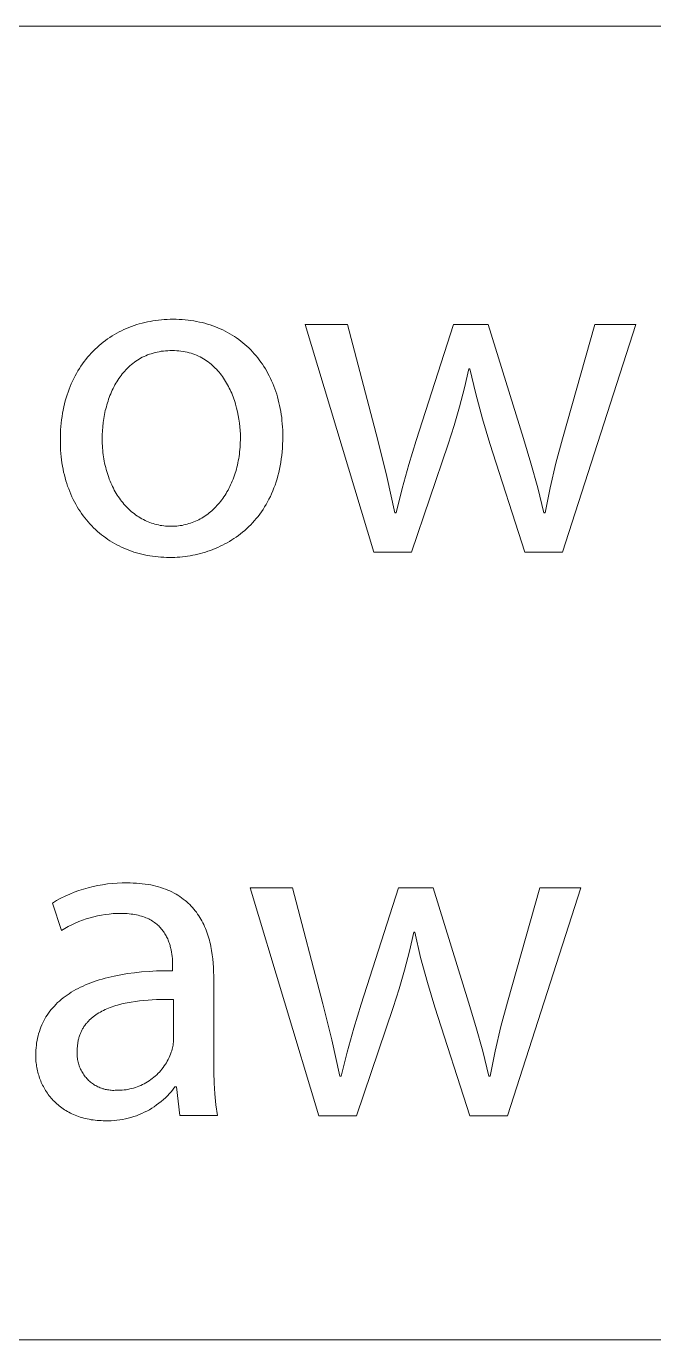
# Model space of a CAD drawing. Header units: millimetres. Extents: x -1519 to 3497, y -297 to 3208.
# Drawn here: x 2580.5 to 2647.5, y -296.8 to -156.6 of the extents above; entities that cross this region are included whole.
import ezdxf

# ---------------------------------------------------------------- set-up
doc = ezdxf.new("R2010")
doc.units = ezdxf.units.MM
doc.header["$MEASUREMENT"] = 0
doc.layers.add('Domyślny', color=7, linetype='Continuous', true_color=0x000000)

msp = doc.modelspace()

# ---------------------------------------------------------------- linework, layer by layer
at = {"layer": 'Domyślny', "color": 18, "lineweight": 15, "true_color": 0x000000}
for p, q in [((1601.48, -156.6), (3492.39, -156.6)), ((2590.15, -189.36), (2590.4, -189.22)), ((2590.4, -189.22), (2590.66, -189.09)), ((2590.66, -189.09), (2590.92, -188.97)), ((2590.92, -188.97), (2591.19, -188.85)), ((2591.19, -188.85), (2591.46, -188.74)), ((2591.46, -188.74), (2591.73, -188.63)), ((2591.73, -188.63), (2592, -188.54)), ((2592, -188.54), (2592.28, -188.44)), ((2592.28, -188.44), (2592.56, -188.36)), ((2592.56, -188.36), (2592.85, -188.28)), ((2592.85, -188.28), (2593.14, -188.21)), ((2593.14, -188.21), (2593.43, -188.14)), ((2593.43, -188.14), (2593.72, -188.09)), ((2593.72, -188.09), (2594.02, -188.03)), ((2594.02, -188.03), (2594.32, -187.99)), ((2594.32, -187.99), (2594.62, -187.95)), ((2594.62, -187.95), (2594.93, -187.92)), ((2594.93, -187.92), (2595.23, -187.9)), ((2595.23, -187.9), (2595.54, -187.88)), ((2595.54, -187.88), (2595.86, -187.87)), ((2595.86, -187.87), (2596.17, -187.86)), ((2596.17, -187.86), (2596.5, -187.87)), ((2596.5, -187.87), (2596.82, -187.88)), ((2596.82, -187.88), (2597.14, -187.9)), ((2597.14, -187.9), (2597.45, -187.92)), ((2597.45, -187.92), (2597.76, -187.96)), ((2597.76, -187.96), (2598.07, -188)), ((2598.07, -188), (2598.38, -188.04)), ((2598.38, -188.04), (2598.68, -188.1)), ((2598.68, -188.1), (2598.97, -188.16)), ((2598.97, -188.16), (2599.27, -188.23)), ((2599.27, -188.23), (2599.56, -188.3)), ((2599.56, -188.3), (2599.84, -188.38)), ((2599.84, -188.38), (2600.12, -188.47)), ((2600.12, -188.47), (2600.4, -188.56)), ((2600.4, -188.56), (2600.68, -188.67)), ((2600.68, -188.67), (2600.94, -188.77)), ((2600.94, -188.77), (2601.21, -188.89)), ((2601.21, -188.89), (2601.47, -189.01)), ((2601.47, -189.01), (2601.73, -189.14)), ((2601.73, -189.14), (2601.98, -189.27)), ((2617.61, -212.73), (2610.27, -188.42)), ((2610.27, -188.42), (2614.8, -188.42)), ((2614.8, -188.42), (2618.01, -200.78)), ((2622.13, -200.82), (2626.09, -188.42)), ((2626.09, -188.42), (2629.8, -188.42)), ((2629.8, -188.42), (2633.58, -200.58)), ((2637.74, -200.62), (2641.21, -188.42)), ((2645.59, -188.42), (2637.74, -212.73)), ((2641.21, -188.42), (2645.59, -188.42)), ((2588.26, -190.68), (2588.48, -190.49)), ((2588.48, -190.49), (2588.71, -190.31)), ((2588.71, -190.31), (2588.94, -190.14)), ((2588.94, -190.14), (2589.17, -189.97)), ((2589.17, -189.97), (2589.41, -189.81)), ((2589.41, -189.81), (2589.65, -189.65)), ((2589.65, -189.65), (2589.9, -189.5)), ((2589.9, -189.5), (2590.15, -189.36)), ((2601.98, -189.27), (2602.23, -189.41)), ((2602.23, -189.41), (2602.47, -189.55)), ((2602.47, -189.55), (2602.71, -189.71)), ((2602.71, -189.71), (2602.94, -189.86)), ((2602.94, -189.86), (2603.17, -190.03)), ((2603.17, -190.03), (2603.4, -190.2)), ((2603.4, -190.2), (2603.62, -190.37)), ((2603.62, -190.37), (2603.83, -190.55)), ((2603.83, -190.55), (2604.04, -190.74)), ((2586.86, -192.15), (2587.04, -191.92)), ((2587.04, -191.92), (2587.23, -191.7)), ((2587.23, -191.7), (2587.43, -191.48)), ((2587.43, -191.48), (2587.63, -191.27)), ((2587.63, -191.27), (2587.84, -191.07)), ((2587.84, -191.07), (2588.05, -190.87)), ((2588.05, -190.87), (2588.26, -190.68)), ((2592.7, -192.03), (2592.53, -192.13)), ((2592.88, -191.93), (2592.7, -192.03)), ((2593.07, -191.84), (2592.88, -191.93)), ((2593.25, -191.76), (2593.07, -191.84)), ((2593.45, -191.68), (2593.25, -191.76)), ((2593.64, -191.61), (2593.45, -191.68)), ((2593.84, -191.54), (2593.64, -191.61)), ((2594.04, -191.48), (2593.84, -191.54)), ((2594.25, -191.42), (2594.04, -191.48)), ((2594.46, -191.37), (2594.25, -191.42)), ((2594.68, -191.33), (2594.46, -191.37)), ((2594.9, -191.29), (2594.68, -191.33)), ((2595.13, -191.26), (2594.9, -191.29)), ((2595.36, -191.24), (2595.13, -191.26)), ((2595.59, -191.22), (2595.36, -191.24)), ((2595.83, -191.21), (2595.59, -191.22)), ((2596.07, -191.21), (2595.83, -191.21)), ((2596.31, -191.21), (2596.07, -191.21)), ((2596.55, -191.22), (2596.31, -191.21)), ((2596.78, -191.24), (2596.55, -191.22)), ((2597.01, -191.26), (2596.78, -191.24)), ((2597.24, -191.3), (2597.01, -191.26)), ((2597.46, -191.34), (2597.24, -191.3)), ((2597.67, -191.38), (2597.46, -191.34)), ((2597.88, -191.44), (2597.67, -191.38)), ((2598.09, -191.5), (2597.88, -191.44)), ((2598.29, -191.56), (2598.09, -191.5)), ((2598.49, -191.63), (2598.29, -191.56)), ((2598.68, -191.71), (2598.49, -191.63)), ((2598.87, -191.8), (2598.68, -191.71)), ((2599.06, -191.89), (2598.87, -191.8)), ((2599.24, -191.98), (2599.06, -191.89)), ((2599.41, -192.08), (2599.24, -191.98)), ((2604.04, -190.74), (2604.25, -190.93)), ((2604.25, -190.93), (2604.45, -191.13)), ((2604.45, -191.13), (2604.64, -191.33)), ((2604.64, -191.33), (2604.83, -191.54)), ((2604.83, -191.54), (2605.02, -191.76)), ((2605.02, -191.76), (2605.2, -191.98)), ((2605.2, -191.98), (2605.37, -192.2)), ((2585.86, -193.64), (2586.01, -193.38)), ((2586.01, -193.38), (2586.17, -193.12)), ((2586.17, -193.12), (2586.33, -192.87)), ((2586.33, -192.87), (2586.5, -192.62)), ((2586.5, -192.62), (2586.68, -192.38)), ((2586.68, -192.38), (2586.86, -192.15)), ((2591, -193.4), (2590.87, -193.55)), ((2591.13, -193.25), (2591, -193.4)), ((2591.27, -193.11), (2591.13, -193.25)), ((2591.42, -192.97), (2591.27, -193.11)), ((2591.56, -192.84), (2591.42, -192.97)), ((2591.71, -192.71), (2591.56, -192.84)), ((2591.87, -192.58), (2591.71, -192.71)), ((2592.03, -192.46), (2591.87, -192.58)), ((2592.19, -192.35), (2592.03, -192.46)), ((2592.36, -192.24), (2592.19, -192.35)), ((2592.53, -192.13), (2592.36, -192.24)), ((2599.58, -192.19), (2599.41, -192.08)), ((2599.75, -192.3), (2599.58, -192.19)), ((2599.92, -192.42), (2599.75, -192.3)), ((2600.08, -192.54), (2599.92, -192.42)), ((2600.23, -192.67), (2600.08, -192.54)), ((2600.38, -192.8), (2600.23, -192.67)), ((2600.53, -192.93), (2600.38, -192.8)), ((2600.67, -193.07), (2600.53, -192.93)), ((2600.81, -193.21), (2600.67, -193.07)), ((2600.95, -193.36), (2600.81, -193.21)), ((2601.08, -193.51), (2600.95, -193.36)), ((2605.37, -192.2), (2605.54, -192.43)), ((2605.54, -192.43), (2605.7, -192.66)), ((2605.7, -192.66), (2605.86, -192.91)), ((2605.86, -192.91), (2606.02, -193.15)), ((2606.02, -193.15), (2606.16, -193.4)), ((2606.16, -193.4), (2606.3, -193.66)), ((2627.75, -193.15), (2627.28, -195.18)), ((2627.85, -193.15), (2627.75, -193.15)), ((2628.48, -195.84), (2627.85, -193.15)), ((2585.18, -195.04), (2585.3, -194.75)), ((2585.3, -194.75), (2585.43, -194.46)), ((2585.43, -194.46), (2585.57, -194.18)), ((2585.57, -194.18), (2585.71, -193.91)), ((2585.71, -193.91), (2585.86, -193.64)), ((2590.06, -194.7), (2589.96, -194.88)), ((2590.16, -194.53), (2590.06, -194.7)), ((2590.27, -194.36), (2590.16, -194.53)), ((2590.38, -194.19), (2590.27, -194.36)), ((2590.5, -194.02), (2590.38, -194.19)), ((2590.62, -193.86), (2590.5, -194.02)), ((2590.74, -193.7), (2590.62, -193.86)), ((2590.87, -193.55), (2590.74, -193.7)), ((2601.2, -193.67), (2601.08, -193.51)), ((2601.33, -193.83), (2601.2, -193.67)), ((2601.44, -193.99), (2601.33, -193.83)), ((2601.56, -194.16), (2601.44, -193.99)), ((2601.67, -194.32), (2601.56, -194.16)), ((2601.78, -194.5), (2601.67, -194.32)), ((2601.88, -194.67), (2601.78, -194.5)), ((2601.98, -194.85), (2601.88, -194.67)), ((2606.3, -193.66), (2606.44, -193.92)), ((2606.44, -193.92), (2606.57, -194.18)), ((2606.57, -194.18), (2606.69, -194.45)), ((2606.69, -194.45), (2606.81, -194.72)), ((2606.81, -194.72), (2606.92, -195)), ((2584.75, -196.26), (2584.85, -195.94)), ((2584.85, -195.94), (2584.95, -195.64)), ((2584.95, -195.64), (2585.06, -195.33)), ((2585.06, -195.33), (2585.18, -195.04)), ((2589.36, -196.2), (2589.28, -196.4)), ((2589.43, -196), (2589.36, -196.2)), ((2589.51, -195.81), (2589.43, -196)), ((2589.59, -195.62), (2589.51, -195.81)), ((2589.68, -195.43), (2589.59, -195.62)), ((2589.77, -195.24), (2589.68, -195.43)), ((2589.86, -195.06), (2589.77, -195.24)), ((2589.96, -194.88), (2589.86, -195.06)), ((2602.08, -195.03), (2601.98, -194.85)), ((2602.17, -195.21), (2602.08, -195.03)), ((2602.26, -195.4), (2602.17, -195.21)), ((2602.35, -195.58), (2602.26, -195.4)), ((2602.43, -195.77), (2602.35, -195.58)), ((2602.5, -195.96), (2602.43, -195.77)), ((2602.58, -196.15), (2602.5, -195.96)), ((2602.65, -196.35), (2602.58, -196.15)), ((2606.92, -195), (2607.03, -195.28)), ((2607.03, -195.28), (2607.13, -195.57)), ((2607.13, -195.57), (2607.23, -195.86)), ((2607.23, -195.86), (2607.31, -196.16)), ((2607.31, -196.16), (2607.4, -196.46)), ((2627.28, -195.18), (2626.76, -197.2)), ((2629.19, -198.5), (2628.48, -195.84)), ((2584.37, -197.9), (2584.43, -197.56)), ((2584.43, -197.56), (2584.5, -197.22)), ((2584.5, -197.22), (2584.58, -196.9)), ((2584.58, -196.9), (2584.66, -196.57)), ((2584.66, -196.57), (2584.75, -196.26)), ((2588.93, -197.62), (2588.85, -198.04)), ((2588.98, -197.42), (2588.93, -197.62)), ((2589.04, -197.21), (2588.98, -197.42)), ((2589.09, -197), (2589.04, -197.21)), ((2589.15, -196.8), (2589.09, -197)), ((2589.22, -196.6), (2589.15, -196.8)), ((2589.28, -196.4), (2589.22, -196.6)), ((2602.72, -196.54), (2602.65, -196.35)), ((2602.78, -196.74), (2602.72, -196.54)), ((2602.84, -196.94), (2602.78, -196.74)), ((2602.95, -197.34), (2602.84, -196.94)), ((2603.05, -197.74), (2602.95, -197.34)), ((2607.4, -196.46), (2607.47, -196.77)), ((2607.47, -196.77), (2607.54, -197.07)), ((2607.54, -197.07), (2607.61, -197.39)), ((2607.61, -197.39), (2607.66, -197.7)), ((2626.76, -197.2), (2626.18, -199.2)), ((2584.19, -199.3), (2584.22, -198.95)), ((2584.22, -198.95), (2584.26, -198.59)), ((2584.26, -198.59), (2584.31, -198.24)), ((2584.31, -198.24), (2584.37, -197.9)), ((2588.71, -198.9), (2588.66, -199.33)), ((2588.77, -198.47), (2588.71, -198.9)), ((2588.85, -198.04), (2588.77, -198.47)), ((2603.13, -198.14), (2603.05, -197.74)), ((2603.2, -198.54), (2603.13, -198.14)), ((2603.25, -198.95), (2603.2, -198.54)), ((2603.3, -199.35), (2603.25, -198.95)), ((2607.66, -197.7), (2607.71, -198.02)), ((2607.71, -198.02), (2607.76, -198.35)), ((2607.76, -198.35), (2607.79, -198.68)), ((2607.79, -198.68), (2607.82, -199.01)), ((2607.82, -199.01), (2607.85, -199.35)), ((2630, -201.14), (2629.19, -198.5)), ((2584.13, -200.41), (2584.14, -200.04)), ((2584.13, -200.79), (2584.13, -200.41)), ((2584.14, -200.04), (2584.16, -199.67)), ((2584.16, -199.67), (2584.19, -199.3)), ((2588.61, -200.19), (2588.6, -200.63)), ((2588.63, -199.76), (2588.61, -200.19)), ((2588.66, -199.33), (2588.63, -199.76)), ((2603.33, -199.74), (2603.3, -199.35)), ((2603.35, -200.14), (2603.33, -199.74)), ((2603.35, -200.53), (2603.35, -200.14)), ((2607.85, -199.35), (2607.87, -199.69)), ((2607.87, -199.69), (2607.88, -200.03)), ((2607.88, -200.38), (2607.87, -200.79)), ((2607.88, -200.03), (2607.88, -200.38)), ((2626.18, -199.2), (2625.54, -201.19)), ((2584.13, -201.15), (2584.13, -200.79)), ((2584.14, -201.5), (2584.13, -201.15)), ((2584.16, -201.85), (2584.14, -201.5)), ((2588.6, -200.63), (2588.61, -200.87)), ((2588.61, -200.87), (2588.61, -201.12)), ((2588.61, -201.12), (2588.62, -201.36)), ((2588.62, -201.36), (2588.64, -201.61)), ((2588.64, -201.61), (2588.66, -201.85)), ((2588.66, -201.85), (2588.68, -202.08)), ((2603.27, -202.02), (2603.3, -201.78)), ((2603.3, -201.78), (2603.32, -201.53)), ((2603.32, -201.53), (2603.33, -201.29)), ((2603.33, -201.29), (2603.34, -201.03)), ((2603.34, -201.03), (2603.35, -200.78)), ((2603.35, -200.78), (2603.35, -200.53)), ((2607.84, -201.61), (2607.81, -202)), ((2607.86, -201.2), (2607.84, -201.61)), ((2607.87, -200.79), (2607.86, -201.2)), ((2618.01, -200.78), (2618.99, -204.64)), ((2621.35, -203.37), (2622.13, -200.82)), ((2625.54, -201.19), (2621.62, -212.73)), ((2633.73, -212.73), (2630, -201.14)), ((2633.58, -200.58), (2634.37, -203.21)), ((2637.03, -203.23), (2637.74, -200.62)), ((2584.18, -202.2), (2584.16, -201.85)), ((2584.22, -202.54), (2584.18, -202.2)), ((2584.26, -202.87), (2584.22, -202.54)), ((2584.3, -203.2), (2584.26, -202.87)), ((2584.36, -203.53), (2584.3, -203.2)), ((2588.68, -202.08), (2588.71, -202.32)), ((2588.71, -202.32), (2588.74, -202.55)), ((2588.74, -202.55), (2588.78, -202.78)), ((2588.78, -202.78), (2588.82, -203.01)), ((2588.82, -203.01), (2588.86, -203.24)), ((2588.86, -203.24), (2588.91, -203.46)), ((2603.03, -203.43), (2603.08, -203.2)), ((2603.08, -203.2), (2603.13, -202.97)), ((2603.13, -202.97), (2603.17, -202.74)), ((2603.17, -202.74), (2603.21, -202.5)), ((2603.21, -202.5), (2603.24, -202.27)), ((2603.24, -202.27), (2603.27, -202.02)), ((2607.66, -203.14), (2607.6, -203.51)), ((2607.72, -202.77), (2607.66, -203.14)), ((2607.77, -202.39), (2607.72, -202.77)), ((2607.81, -202), (2607.77, -202.39)), ((2634.37, -203.21), (2635.1, -205.85)), ((2636.41, -205.87), (2637.03, -203.23)), ((2584.42, -203.85), (2584.36, -203.53)), ((2584.48, -204.17), (2584.42, -203.85)), ((2584.56, -204.48), (2584.48, -204.17)), ((2584.64, -204.79), (2584.56, -204.48)), ((2588.91, -203.46), (2588.97, -203.68)), ((2588.97, -203.68), (2589.02, -203.9)), ((2589.02, -203.9), (2589.08, -204.11)), ((2589.08, -204.11), (2589.15, -204.33)), ((2589.15, -204.33), (2589.22, -204.54)), ((2589.22, -204.54), (2589.29, -204.74)), ((2602.65, -204.73), (2602.72, -204.52)), ((2602.72, -204.52), (2602.79, -204.31)), ((2602.79, -204.31), (2602.86, -204.1)), ((2602.86, -204.1), (2602.92, -203.88)), ((2602.92, -203.88), (2602.98, -203.66)), ((2602.98, -203.66), (2603.03, -203.43)), ((2607.36, -204.57), (2607.27, -204.9)), ((2607.45, -204.22), (2607.36, -204.57)), ((2607.53, -203.87), (2607.45, -204.22)), ((2607.6, -203.51), (2607.53, -203.87)), ((2618.99, -204.64), (2619.83, -208.52)), ((2620.63, -205.93), (2621.35, -203.37)), ((2584.72, -205.1), (2584.64, -204.79)), ((2584.82, -205.4), (2584.72, -205.1)), ((2584.91, -205.69), (2584.82, -205.4)), ((2585.02, -205.98), (2584.91, -205.69)), ((2585.13, -206.26), (2585.02, -205.98)), ((2589.29, -204.74), (2589.36, -204.95)), ((2589.36, -204.95), (2589.44, -205.15)), ((2589.44, -205.15), (2589.53, -205.34)), ((2589.53, -205.34), (2589.61, -205.54)), ((2589.61, -205.54), (2589.7, -205.73)), ((2589.7, -205.73), (2589.8, -205.91)), ((2589.8, -205.91), (2589.89, -206.1)), ((2602.03, -206.11), (2602.13, -205.92)), ((2602.13, -205.92), (2602.22, -205.73)), ((2602.22, -205.73), (2602.31, -205.54)), ((2602.31, -205.54), (2602.4, -205.34)), ((2602.4, -205.34), (2602.49, -205.14)), ((2602.49, -205.14), (2602.57, -204.94)), ((2602.57, -204.94), (2602.65, -204.73)), ((2606.94, -205.87), (2606.81, -206.18)), ((2607.05, -205.56), (2606.94, -205.87)), ((2607.16, -205.23), (2607.05, -205.56)), ((2607.27, -204.9), (2607.16, -205.23)), ((2619.98, -208.52), (2620.63, -205.93)), ((2635.1, -205.85), (2635.75, -208.52)), ((2635.88, -208.52), (2636.41, -205.87)), ((2585.25, -206.54), (2585.13, -206.26)), ((2585.37, -206.82), (2585.25, -206.54)), ((2585.5, -207.09), (2585.37, -206.82)), ((2585.64, -207.35), (2585.5, -207.09)), ((2585.78, -207.61), (2585.64, -207.35)), ((2589.89, -206.1), (2590, -206.28)), ((2590, -206.28), (2590.1, -206.46)), ((2590.1, -206.46), (2590.21, -206.63)), ((2590.21, -206.63), (2590.32, -206.8)), ((2590.32, -206.8), (2590.43, -206.97)), ((2590.43, -206.97), (2590.55, -207.13)), ((2590.55, -207.13), (2590.67, -207.29)), ((2590.67, -207.29), (2590.79, -207.44)), ((2590.79, -207.44), (2590.92, -207.59)), ((2600.99, -207.61), (2601.11, -207.45)), ((2601.11, -207.45), (2601.24, -207.3)), ((2601.24, -207.3), (2601.36, -207.14)), ((2601.36, -207.14), (2601.48, -206.98)), ((2601.48, -206.98), (2601.6, -206.81)), ((2601.6, -206.81), (2601.71, -206.64)), ((2601.71, -206.64), (2601.82, -206.47)), ((2601.82, -206.47), (2601.92, -206.29)), ((2601.92, -206.29), (2602.03, -206.11)), ((2606.26, -207.35), (2606.1, -207.63)), ((2606.4, -207.07), (2606.26, -207.35)), ((2606.55, -206.78), (2606.4, -207.07)), ((2606.68, -206.49), (2606.55, -206.78)), ((2606.81, -206.18), (2606.68, -206.49)), ((2585.92, -207.87), (2585.78, -207.61)), ((2586.08, -208.12), (2585.92, -207.87)), ((2586.23, -208.36), (2586.08, -208.12)), ((2586.4, -208.6), (2586.23, -208.36)), ((2586.56, -208.83), (2586.4, -208.6)), ((2586.74, -209.06), (2586.56, -208.83)), ((2590.92, -207.59), (2591.05, -207.74)), ((2591.05, -207.74), (2591.18, -207.88)), ((2591.18, -207.88), (2591.32, -208.02)), ((2591.32, -208.02), (2591.46, -208.15)), ((2591.46, -208.15), (2591.6, -208.28)), ((2591.6, -208.28), (2591.74, -208.41)), ((2591.74, -208.41), (2591.89, -208.53)), ((2591.89, -208.53), (2592.04, -208.65)), ((2592.04, -208.65), (2592.2, -208.76)), ((2592.2, -208.76), (2592.35, -208.87)), ((2599.55, -208.88), (2599.7, -208.77)), ((2599.7, -208.77), (2599.86, -208.66)), ((2599.86, -208.66), (2600.01, -208.54)), ((2600.01, -208.54), (2600.16, -208.42)), ((2600.16, -208.42), (2600.3, -208.3)), ((2600.3, -208.3), (2600.44, -208.17)), ((2600.44, -208.17), (2600.58, -208.03)), ((2600.58, -208.03), (2600.72, -207.89)), ((2600.72, -207.89), (2600.85, -207.75)), ((2600.85, -207.75), (2600.99, -207.61)), ((2605.42, -208.66), (2605.24, -208.9)), ((2605.6, -208.41), (2605.42, -208.66)), ((2605.77, -208.16), (2605.6, -208.41)), ((2605.94, -207.89), (2605.77, -208.16)), ((2606.1, -207.63), (2605.94, -207.89)), ((2619.83, -208.52), (2619.98, -208.52)), ((2635.75, -208.52), (2635.88, -208.52)), ((2586.92, -209.28), (2586.74, -209.06)), ((2587.1, -209.5), (2586.92, -209.28)), ((2587.29, -209.71), (2587.1, -209.5)), ((2587.48, -209.92), (2587.29, -209.71)), ((2587.68, -210.12), (2587.48, -209.92)), ((2587.88, -210.31), (2587.68, -210.12)), ((2592.35, -208.87), (2592.51, -208.97)), ((2592.51, -208.97), (2592.67, -209.07)), ((2592.67, -209.07), (2592.83, -209.16)), ((2592.83, -209.16), (2593, -209.25)), ((2593, -209.25), (2593.17, -209.34)), ((2593.17, -209.34), (2593.34, -209.41)), ((2593.34, -209.41), (2593.51, -209.49)), ((2593.51, -209.49), (2593.69, -209.56)), ((2593.69, -209.56), (2593.87, -209.62)), ((2593.87, -209.62), (2594.05, -209.68)), ((2594.05, -209.68), (2594.23, -209.73)), ((2594.23, -209.73), (2594.42, -209.78)), ((2594.42, -209.78), (2594.6, -209.82)), ((2594.6, -209.82), (2594.79, -209.86)), ((2594.79, -209.86), (2594.98, -209.89)), ((2594.98, -209.89), (2595.18, -209.92)), ((2595.18, -209.92), (2595.37, -209.94)), ((2595.37, -209.94), (2595.57, -209.95)), ((2595.57, -209.95), (2595.77, -209.96)), ((2595.77, -209.96), (2595.97, -209.96)), ((2595.97, -209.96), (2596.17, -209.96)), ((2596.17, -209.96), (2596.36, -209.95)), ((2596.36, -209.95), (2596.55, -209.94)), ((2596.55, -209.94), (2596.75, -209.92)), ((2596.75, -209.92), (2596.94, -209.89)), ((2596.94, -209.89), (2597.12, -209.86)), ((2597.12, -209.86), (2597.31, -209.82)), ((2597.31, -209.82), (2597.5, -209.78)), ((2597.5, -209.78), (2597.68, -209.74)), ((2597.68, -209.74), (2597.86, -209.68)), ((2597.86, -209.68), (2598.04, -209.63)), ((2598.04, -209.63), (2598.21, -209.56)), ((2598.21, -209.56), (2598.39, -209.49)), ((2598.39, -209.49), (2598.56, -209.42)), ((2598.56, -209.42), (2598.73, -209.34)), ((2598.73, -209.34), (2598.9, -209.26)), ((2598.9, -209.26), (2599.06, -209.17)), ((2599.06, -209.17), (2599.23, -209.08)), ((2599.23, -209.08), (2599.39, -208.98)), ((2599.39, -208.98), (2599.55, -208.88)), ((2604.03, -210.2), (2603.81, -210.4)), ((2604.24, -210), (2604.03, -210.2)), ((2604.45, -209.79), (2604.24, -210)), ((2604.66, -209.58), (2604.45, -209.79)), ((2604.85, -209.36), (2604.66, -209.58)), ((2605.05, -209.13), (2604.85, -209.36)), ((2605.24, -208.9), (2605.05, -209.13)), ((2588.09, -210.5), (2587.88, -210.31)), ((2588.3, -210.68), (2588.09, -210.5)), ((2588.52, -210.86), (2588.3, -210.68)), ((2588.74, -211.03), (2588.52, -210.86)), ((2588.97, -211.2), (2588.74, -211.03)), ((2589.2, -211.36), (2588.97, -211.2)), ((2589.43, -211.51), (2589.2, -211.36)), ((2589.67, -211.66), (2589.43, -211.51)), ((2589.91, -211.8), (2589.67, -211.66)), ((2602.19, -211.57), (2601.94, -211.71)), ((2602.43, -211.42), (2602.19, -211.57)), ((2602.67, -211.27), (2602.43, -211.42)), ((2602.91, -211.11), (2602.67, -211.27)), ((2603.14, -210.94), (2602.91, -211.11)), ((2603.37, -210.76), (2603.14, -210.94)), ((2603.59, -210.58), (2603.37, -210.76)), ((2603.81, -210.4), (2603.59, -210.58)), ((2590.16, -211.93), (2589.91, -211.8)), ((2590.41, -212.06), (2590.16, -211.93)), ((2590.66, -212.19), (2590.41, -212.06)), ((2590.92, -212.3), (2590.66, -212.19)), ((2591.18, -212.41), (2590.92, -212.3)), ((2591.44, -212.52), (2591.18, -212.41)), ((2591.71, -212.62), (2591.44, -212.52)), ((2591.98, -212.71), (2591.71, -212.62)), ((2592.26, -212.79), (2591.98, -212.71)), ((2592.54, -212.87), (2592.26, -212.79)), ((2592.82, -212.94), (2592.54, -212.87)), ((2593.1, -213.01), (2592.82, -212.94)), ((2593.39, -213.07), (2593.1, -213.01)), ((2598.26, -213.05), (2597.99, -213.1)), ((2598.54, -213), (2598.26, -213.05)), ((2598.81, -212.93), (2598.54, -213)), ((2599.08, -212.87), (2598.81, -212.93)), ((2599.35, -212.79), (2599.08, -212.87)), ((2599.62, -212.71), (2599.35, -212.79)), ((2599.88, -212.63), (2599.62, -212.71)), ((2600.15, -212.53), (2599.88, -212.63)), ((2600.41, -212.44), (2600.15, -212.53)), ((2600.67, -212.33), (2600.41, -212.44)), ((2600.93, -212.22), (2600.67, -212.33)), ((2601.19, -212.1), (2600.93, -212.22)), ((2601.44, -211.98), (2601.19, -212.1)), ((2601.69, -211.85), (2601.44, -211.98)), ((2601.94, -211.71), (2601.69, -211.85)), ((2621.62, -212.73), (2617.61, -212.73)), ((2637.74, -212.73), (2633.73, -212.73)), ((2593.68, -213.12), (2593.39, -213.07)), ((2593.97, -213.16), (2593.68, -213.12)), ((2594.27, -213.2), (2593.97, -213.16)), ((2594.57, -213.23), (2594.27, -213.2)), ((2594.87, -213.26), (2594.57, -213.23)), ((2595.17, -213.27), (2594.87, -213.26)), ((2595.48, -213.28), (2595.17, -213.27)), ((2595.79, -213.29), (2595.48, -213.28)), ((2596.06, -213.28), (2595.79, -213.29)), ((2596.34, -213.28), (2596.06, -213.28)), ((2596.61, -213.26), (2596.34, -213.28)), ((2596.89, -213.24), (2596.61, -213.26)), ((2597.16, -213.22), (2596.89, -213.24)), ((2597.44, -213.18), (2597.16, -213.22)), ((2597.71, -213.15), (2597.44, -213.18)), ((2597.99, -213.1), (2597.71, -213.15)), ((2589.16, -248.13), (2589.68, -248.08)), ((2589.68, -248.08), (2590.2, -248.04)), ((2590.2, -248.04), (2590.72, -248.02)), ((2590.72, -248.02), (2591.24, -248.01)), ((2591.24, -248.01), (2591.59, -248.02)), ((2591.59, -248.02), (2591.92, -248.03)), ((2591.92, -248.03), (2592.25, -248.05)), ((2592.25, -248.05), (2592.57, -248.07)), ((2592.57, -248.07), (2592.88, -248.11)), ((2584.19, -249.66), (2584.66, -249.43)), ((2584.66, -249.43), (2585.14, -249.22)), ((2585.14, -249.22), (2585.62, -249.02)), ((2585.62, -249.02), (2586.11, -248.84)), ((2586.11, -248.84), (2586.61, -248.68)), ((2586.61, -248.68), (2587.11, -248.54)), ((2587.11, -248.54), (2587.62, -248.41)), ((2587.62, -248.41), (2588.13, -248.3)), ((2588.13, -248.3), (2588.64, -248.21)), ((2588.64, -248.21), (2589.16, -248.13)), ((2592.88, -248.11), (2593.19, -248.14)), ((2593.19, -248.14), (2593.49, -248.19)), ((2593.49, -248.19), (2593.78, -248.24)), ((2593.78, -248.24), (2594.06, -248.3)), ((2594.06, -248.3), (2594.33, -248.37)), ((2594.33, -248.37), (2594.6, -248.44)), ((2594.6, -248.44), (2594.86, -248.52)), ((2594.86, -248.52), (2595.11, -248.6)), ((2595.11, -248.6), (2595.36, -248.69)), ((2595.36, -248.69), (2595.59, -248.78)), ((2595.59, -248.78), (2595.83, -248.88)), ((2595.83, -248.88), (2596.05, -248.99)), ((2596.05, -248.99), (2596.27, -249.1)), ((2596.27, -249.1), (2596.48, -249.22)), ((2596.48, -249.22), (2596.68, -249.34)), ((2596.68, -249.34), (2596.88, -249.47)), ((2596.88, -249.47), (2597.07, -249.6)), ((2611.73, -272.86), (2604.4, -248.55)), ((2604.4, -248.55), (2608.93, -248.55)), ((2608.93, -248.55), (2612.14, -260.91)), ((2616.26, -260.96), (2620.22, -248.55)), ((2620.22, -248.55), (2623.93, -248.55)), ((2623.93, -248.55), (2627.7, -260.73)), ((2631.86, -260.75), (2635.34, -248.55)), ((2639.71, -248.55), (2631.86, -272.86)), ((2635.34, -248.55), (2639.71, -248.55)), ((2583.28, -250.17), (2583.73, -249.91)), ((2584.26, -253.09), (2583.28, -250.17)), ((2583.73, -249.91), (2584.19, -249.66)), ((2597.07, -249.6), (2597.26, -249.74)), ((2597.26, -249.74), (2597.44, -249.88)), ((2597.44, -249.88), (2597.61, -250.02)), ((2597.61, -250.02), (2597.78, -250.17)), ((2597.78, -250.17), (2597.94, -250.33)), ((2597.94, -250.33), (2598.09, -250.49)), ((2598.09, -250.49), (2598.24, -250.65)), ((2598.24, -250.65), (2598.39, -250.82)), ((2598.39, -250.82), (2598.53, -250.99)), ((2586.12, -252.15), (2585.73, -252.31)), ((2586.51, -252), (2586.12, -252.15)), ((2586.9, -251.86), (2586.51, -252)), ((2587.3, -251.74), (2586.9, -251.86)), ((2587.7, -251.63), (2587.3, -251.74)), ((2588.11, -251.54), (2587.7, -251.63)), ((2588.52, -251.46), (2588.11, -251.54)), ((2588.93, -251.39), (2588.52, -251.46)), ((2589.34, -251.34), (2588.93, -251.39)), ((2589.76, -251.3), (2589.34, -251.34)), ((2590.18, -251.28), (2589.76, -251.3)), ((2590.59, -251.27), (2590.18, -251.28)), ((2590.82, -251.27), (2590.59, -251.27)), ((2591.05, -251.28), (2590.82, -251.27)), ((2591.26, -251.3), (2591.05, -251.28)), ((2591.47, -251.31), (2591.26, -251.3)), ((2591.68, -251.34), (2591.47, -251.31)), ((2591.88, -251.36), (2591.68, -251.34)), ((2592.07, -251.39), (2591.88, -251.36)), ((2592.26, -251.43), (2592.07, -251.39)), ((2592.44, -251.47), (2592.26, -251.43)), ((2592.62, -251.52), (2592.44, -251.47)), ((2592.79, -251.57), (2592.62, -251.52)), ((2592.95, -251.62), (2592.79, -251.57)), ((2593.11, -251.68), (2592.95, -251.62)), ((2593.26, -251.74), (2593.11, -251.68)), ((2593.41, -251.8), (2593.26, -251.74)), ((2593.56, -251.87), (2593.41, -251.8)), ((2593.69, -251.94), (2593.56, -251.87)), ((2593.83, -252.01), (2593.69, -251.94)), ((2593.96, -252.09), (2593.83, -252.01)), ((2594.08, -252.17), (2593.96, -252.09)), ((2594.2, -252.25), (2594.08, -252.17)), ((2594.31, -252.34), (2594.2, -252.25)), ((2598.53, -250.99), (2598.66, -251.16)), ((2598.66, -251.16), (2598.79, -251.34)), ((2598.79, -251.34), (2598.91, -251.52)), ((2598.91, -251.52), (2599.02, -251.7)), ((2599.02, -251.7), (2599.13, -251.89)), ((2599.13, -251.89), (2599.24, -252.08)), ((2599.24, -252.08), (2599.34, -252.28)), ((2599.34, -252.28), (2599.44, -252.47)), ((2584.62, -252.88), (2584.26, -253.09)), ((2584.98, -252.68), (2584.62, -252.88)), ((2585.36, -252.49), (2584.98, -252.68)), ((2585.73, -252.31), (2585.36, -252.49)), ((2594.42, -252.43), (2594.31, -252.34)), ((2594.53, -252.52), (2594.42, -252.43)), ((2594.63, -252.61), (2594.53, -252.52)), ((2594.73, -252.71), (2594.63, -252.61)), ((2594.82, -252.81), (2594.73, -252.71)), ((2594.91, -252.91), (2594.82, -252.81)), ((2594.99, -253.01), (2594.91, -252.91)), ((2595.07, -253.12), (2594.99, -253.01)), ((2595.15, -253.22), (2595.07, -253.12)), ((2595.22, -253.33), (2595.15, -253.22)), ((2595.29, -253.44), (2595.22, -253.33)), ((2595.36, -253.55), (2595.29, -253.44)), ((2595.42, -253.66), (2595.36, -253.55)), ((2595.48, -253.77), (2595.42, -253.66)), ((2599.44, -252.47), (2599.53, -252.67)), ((2599.53, -252.67), (2599.62, -252.87)), ((2599.62, -252.87), (2599.7, -253.08)), ((2599.7, -253.08), (2599.78, -253.29)), ((2599.78, -253.29), (2599.85, -253.49)), ((2599.85, -253.49), (2599.92, -253.71)), ((2599.92, -253.71), (2599.98, -253.92)), ((2621.87, -253.28), (2621.41, -255.31)), ((2621.97, -253.28), (2621.87, -253.28)), ((2622.6, -255.97), (2621.97, -253.28)), ((2595.54, -253.89), (2595.48, -253.77)), ((2595.59, -254), (2595.54, -253.89)), ((2595.64, -254.12), (2595.59, -254)), ((2595.68, -254.23), (2595.64, -254.12)), ((2595.73, -254.35), (2595.68, -254.23)), ((2595.77, -254.47), (2595.73, -254.35)), ((2595.81, -254.58), (2595.77, -254.47)), ((2595.84, -254.7), (2595.81, -254.58)), ((2595.87, -254.82), (2595.84, -254.7)), ((2595.9, -254.93), (2595.87, -254.82)), ((2595.93, -255.05), (2595.9, -254.93)), ((2595.96, -255.17), (2595.93, -255.05)), ((2599.98, -253.92), (2600.04, -254.13)), ((2600.04, -254.13), (2600.1, -254.35)), ((2600.1, -254.35), (2600.15, -254.57)), ((2600.15, -254.57), (2600.2, -254.79)), ((2600.2, -254.79), (2600.24, -255.01)), ((2600.24, -255.01), (2600.28, -255.23)), ((2596, -255.4), (2595.96, -255.17)), ((2596.04, -255.63), (2596, -255.4)), ((2596.07, -255.86), (2596.04, -255.63)), ((2596.09, -256.08), (2596.07, -255.86)), ((2596.1, -256.3), (2596.09, -256.08)), ((2596.11, -256.51), (2596.1, -256.3)), ((2596.12, -256.71), (2596.11, -256.51)), ((2600.28, -255.23), (2600.35, -255.68)), ((2600.35, -255.68), (2600.4, -256.13)), ((2600.4, -256.13), (2600.45, -256.59)), ((2621.41, -255.31), (2620.89, -257.33)), ((2623.32, -258.64), (2622.6, -255.97)), ((2589.88, -257.96), (2590.58, -257.82)), ((2590.58, -257.82), (2591.29, -257.7)), ((2591.29, -257.7), (2592.04, -257.61)), ((2592.04, -257.61), (2592.8, -257.52)), ((2592.8, -257.52), (2593.6, -257.46)), ((2593.6, -257.46), (2594.41, -257.42)), ((2594.41, -257.42), (2595.25, -257.39)), ((2595.25, -257.39), (2596.12, -257.39)), ((2596.12, -256.9), (2596.12, -256.71)), ((2596.12, -257.39), (2596.12, -256.9)), ((2600.45, -256.59), (2600.48, -257.04)), ((2600.48, -257.04), (2600.49, -257.5)), ((2600.49, -257.5), (2600.5, -257.95)), ((2620.89, -257.33), (2620.31, -259.33)), ((2585.78, -259.41), (2586.03, -259.28)), ((2586.03, -259.28), (2586.28, -259.15)), ((2586.28, -259.15), (2586.55, -259.03)), ((2586.55, -259.03), (2586.82, -258.91)), ((2586.82, -258.91), (2587.1, -258.8)), ((2587.1, -258.8), (2587.38, -258.68)), ((2587.38, -258.68), (2587.67, -258.58)), ((2587.67, -258.58), (2587.97, -258.48)), ((2587.97, -258.48), (2588.27, -258.38)), ((2588.27, -258.38), (2588.58, -258.29)), ((2588.58, -258.29), (2588.9, -258.2)), ((2588.9, -258.2), (2589.22, -258.11)), ((2589.22, -258.11), (2589.88, -257.96)), ((2600.5, -257.95), (2600.5, -267.06)), ((2624.13, -261.28), (2623.32, -258.64)), ((2583.84, -260.8), (2584.03, -260.63)), ((2584.03, -260.63), (2584.22, -260.46)), ((2584.22, -260.46), (2584.42, -260.3)), ((2584.42, -260.3), (2584.63, -260.14)), ((2584.63, -260.14), (2584.85, -259.99)), ((2584.85, -259.99), (2585.07, -259.84)), ((2585.07, -259.84), (2585.3, -259.69)), ((2585.3, -259.69), (2585.54, -259.55)), ((2585.54, -259.55), (2585.78, -259.41)), ((2592.14, -260.67), (2591.7, -260.73)), ((2592.58, -260.61), (2592.14, -260.67)), ((2593.03, -260.56), (2592.58, -260.61)), ((2593.49, -260.52), (2593.03, -260.56)), ((2593.94, -260.49), (2593.49, -260.52)), ((2594.4, -260.47), (2593.94, -260.49)), ((2595.31, -260.45), (2594.4, -260.47)), ((2596.22, -260.46), (2595.31, -260.45)), ((2596.22, -264.69), (2596.22, -260.46)), ((2620.31, -259.33), (2619.67, -261.31)), ((2582.59, -262.32), (2582.73, -262.12)), ((2582.73, -262.12), (2582.86, -261.92)), ((2582.86, -261.92), (2583.01, -261.72)), ((2583.01, -261.72), (2583.16, -261.53)), ((2583.16, -261.53), (2583.32, -261.34)), ((2583.32, -261.34), (2583.49, -261.16)), ((2583.49, -261.16), (2583.66, -260.98)), ((2583.66, -260.98), (2583.84, -260.8)), ((2587.92, -262.1), (2587.77, -262.21)), ((2588.07, -262), (2587.92, -262.1)), ((2588.23, -261.9), (2588.07, -262)), ((2588.4, -261.8), (2588.23, -261.9)), ((2588.56, -261.71), (2588.4, -261.8)), ((2588.73, -261.63), (2588.56, -261.71)), ((2588.91, -261.54), (2588.73, -261.63)), ((2589.09, -261.46), (2588.91, -261.54)), ((2589.27, -261.39), (2589.09, -261.46)), ((2589.46, -261.32), (2589.27, -261.39)), ((2589.65, -261.25), (2589.46, -261.32)), ((2589.84, -261.18), (2589.65, -261.25)), ((2590.04, -261.12), (2589.84, -261.18)), ((2590.24, -261.06), (2590.04, -261.12)), ((2590.44, -261), (2590.24, -261.06)), ((2590.85, -260.9), (2590.44, -261)), ((2591.27, -260.81), (2590.85, -260.9)), ((2591.7, -260.73), (2591.27, -260.81)), ((2612.14, -260.91), (2613.11, -264.76)), ((2615.48, -263.51), (2616.26, -260.96)), ((2619.67, -261.31), (2615.74, -272.86)), ((2627.85, -272.86), (2624.13, -261.28)), ((2627.7, -260.73), (2628.5, -263.35)), ((2631.16, -263.36), (2631.86, -260.75)), ((2581.96, -263.64), (2582.05, -263.41)), ((2582.05, -263.41), (2582.15, -263.18)), ((2582.15, -263.18), (2582.25, -262.96)), ((2582.25, -262.96), (2582.36, -262.75)), ((2582.36, -262.75), (2582.47, -262.53)), ((2582.47, -262.53), (2582.59, -262.32)), ((2586.56, -263.51), (2586.51, -263.59)), ((2586.61, -263.44), (2586.56, -263.51)), ((2586.65, -263.36), (2586.61, -263.44)), ((2586.7, -263.29), (2586.65, -263.36)), ((2586.76, -263.22), (2586.7, -263.29)), ((2586.81, -263.14), (2586.76, -263.22)), ((2586.86, -263.07), (2586.81, -263.14)), ((2586.92, -263), (2586.86, -263.07)), ((2586.98, -262.94), (2586.92, -263)), ((2587.04, -262.87), (2586.98, -262.94)), ((2587.1, -262.8), (2587.04, -262.87)), ((2587.16, -262.74), (2587.1, -262.8)), ((2587.22, -262.68), (2587.16, -262.74)), ((2587.28, -262.61), (2587.22, -262.68)), ((2587.35, -262.55), (2587.28, -262.61)), ((2587.42, -262.49), (2587.35, -262.55)), ((2587.48, -262.43), (2587.42, -262.49)), ((2587.55, -262.38), (2587.48, -262.43)), ((2587.62, -262.32), (2587.55, -262.38)), ((2587.77, -262.21), (2587.62, -262.32)), ((2614.76, -266.07), (2615.48, -263.51)), ((2628.5, -263.35), (2629.22, -265.99)), ((2630.54, -265.99), (2631.16, -263.36)), ((2581.6, -265.1), (2581.64, -264.84)), ((2581.64, -264.84), (2581.69, -264.59)), ((2581.69, -264.59), (2581.75, -264.35)), ((2581.75, -264.35), (2581.81, -264.11)), ((2581.81, -264.11), (2581.89, -263.87)), ((2581.89, -263.87), (2581.96, -263.64)), ((2586.03, -264.9), (2586.01, -265)), ((2586.05, -264.8), (2586.03, -264.9)), ((2586.07, -264.71), (2586.05, -264.8)), ((2586.1, -264.61), (2586.07, -264.71)), ((2586.12, -264.52), (2586.1, -264.61)), ((2586.15, -264.43), (2586.12, -264.52)), ((2586.18, -264.34), (2586.15, -264.43)), ((2586.21, -264.25), (2586.18, -264.34)), ((2586.24, -264.17), (2586.21, -264.25)), ((2586.27, -264.08), (2586.24, -264.17)), ((2586.31, -263.99), (2586.27, -264.08)), ((2586.35, -263.91), (2586.31, -263.99)), ((2586.39, -263.83), (2586.35, -263.91)), ((2586.43, -263.75), (2586.39, -263.83)), ((2586.47, -263.67), (2586.43, -263.75)), ((2586.51, -263.59), (2586.47, -263.67)), ((2596.2, -265), (2596.21, -264.84)), ((2596.21, -264.84), (2596.22, -264.69)), ((2613.11, -264.76), (2613.96, -268.65)), ((2581.51, -266.15), (2581.52, -265.88)), ((2581.51, -266.42), (2581.51, -266.15)), ((2581.52, -265.88), (2581.54, -265.62)), ((2581.54, -265.62), (2581.57, -265.35)), ((2581.57, -265.35), (2581.6, -265.1)), ((2585.93, -265.94), (2585.92, -266.07)), ((2585.92, -266.07), (2585.92, -266.21)), ((2585.92, -266.21), (2585.92, -266.34)), ((2585.94, -265.72), (2585.93, -265.83)), ((2585.93, -265.83), (2585.93, -265.94)), ((2585.95, -265.51), (2585.94, -265.61)), ((2585.94, -265.61), (2585.94, -265.72)), ((2585.96, -265.4), (2585.95, -265.51)), ((2585.97, -265.3), (2585.96, -265.4)), ((2585.98, -265.2), (2585.97, -265.3)), ((2585.99, -265.1), (2585.98, -265.2)), ((2586.01, -265), (2585.99, -265.1)), ((2595.82, -266.47), (2595.9, -266.28)), ((2595.9, -266.28), (2595.97, -266.09)), ((2595.97, -266.09), (2596.02, -265.94)), ((2596.02, -265.94), (2596.06, -265.78)), ((2596.06, -265.78), (2596.1, -265.63)), ((2596.1, -265.63), (2596.14, -265.47)), ((2596.14, -265.47), (2596.16, -265.32)), ((2596.16, -265.32), (2596.19, -265.16)), ((2596.19, -265.16), (2596.2, -265)), ((2614.11, -268.65), (2614.76, -266.07)), ((2629.22, -265.99), (2629.87, -268.65)), ((2630.01, -268.65), (2630.54, -265.99)), ((2581.51, -266.59), (2581.51, -266.42)), ((2581.51, -266.75), (2581.51, -266.59)), ((2581.52, -266.92), (2581.51, -266.75)), ((2581.53, -267.08), (2581.52, -266.92)), ((2581.55, -267.25), (2581.53, -267.08)), ((2581.57, -267.41), (2581.55, -267.25)), ((2581.6, -267.57), (2581.57, -267.41)), ((2581.62, -267.73), (2581.6, -267.57)), ((2585.92, -266.34), (2585.93, -266.48)), ((2585.93, -266.48), (2585.94, -266.61)), ((2585.94, -266.61), (2585.95, -266.74)), ((2585.95, -266.74), (2585.97, -266.88)), ((2585.97, -266.88), (2585.99, -267.01)), ((2585.99, -267.01), (2586.02, -267.14)), ((2586.02, -267.14), (2586.06, -267.27)), ((2586.06, -267.27), (2586.09, -267.4)), ((2586.09, -267.4), (2586.13, -267.53)), ((2586.13, -267.53), (2586.18, -267.66)), ((2586.18, -267.66), (2586.23, -267.78)), ((2594.98, -267.88), (2595.1, -267.72)), ((2595.1, -267.72), (2595.22, -267.55)), ((2595.22, -267.55), (2595.34, -267.38)), ((2595.34, -267.38), (2595.45, -267.21)), ((2595.45, -267.21), (2595.55, -267.03)), ((2595.55, -267.03), (2595.65, -266.85)), ((2595.65, -266.85), (2595.74, -266.66)), ((2595.74, -266.66), (2595.82, -266.47)), ((2600.5, -267.06), (2600.5, -268.22)), ((2581.65, -267.9), (2581.62, -267.73)), ((2581.69, -268.06), (2581.65, -267.9)), ((2581.73, -268.22), (2581.69, -268.06)), ((2581.77, -268.38), (2581.73, -268.22)), ((2581.82, -268.53), (2581.77, -268.38)), ((2581.87, -268.69), (2581.82, -268.53)), ((2581.92, -268.85), (2581.87, -268.69)), ((2581.98, -269), (2581.92, -268.85)), ((2582.04, -269.15), (2581.98, -269)), ((2586.23, -267.78), (2586.29, -267.9)), ((2586.29, -267.9), (2586.35, -268.02)), ((2586.35, -268.02), (2586.41, -268.14)), ((2586.41, -268.14), (2586.48, -268.26)), ((2586.48, -268.26), (2586.55, -268.37)), ((2586.55, -268.37), (2586.62, -268.49)), ((2586.62, -268.49), (2586.7, -268.6)), ((2586.7, -268.6), (2586.78, -268.7)), ((2586.78, -268.7), (2586.87, -268.8)), ((2586.87, -268.8), (2586.96, -268.91)), ((2586.96, -268.91), (2587.05, -269)), ((2587.05, -269), (2587.15, -269.1)), ((2587.15, -269.1), (2587.25, -269.19)), ((2593.62, -269.13), (2593.79, -269.01)), ((2593.79, -269.01), (2593.95, -268.89)), ((2593.95, -268.89), (2594.11, -268.76)), ((2594.11, -268.76), (2594.27, -268.63)), ((2594.27, -268.63), (2594.42, -268.49)), ((2594.42, -268.49), (2594.57, -268.34)), ((2594.57, -268.34), (2594.71, -268.2)), ((2594.71, -268.2), (2594.85, -268.04)), ((2594.85, -268.04), (2594.98, -267.88)), ((2600.5, -268.22), (2600.54, -269.38)), ((2613.96, -268.65), (2614.11, -268.65)), ((2629.87, -268.65), (2630.01, -268.65)), ((2582.1, -269.31), (2582.04, -269.15)), ((2582.17, -269.46), (2582.1, -269.31)), ((2582.24, -269.6), (2582.17, -269.46)), ((2582.32, -269.75), (2582.24, -269.6)), ((2582.39, -269.9), (2582.32, -269.75)), ((2582.48, -270.04), (2582.39, -269.9)), ((2582.56, -270.18), (2582.48, -270.04)), ((2582.65, -270.32), (2582.56, -270.18)), ((2582.75, -270.46), (2582.65, -270.32)), ((2582.84, -270.59), (2582.75, -270.46)), ((2587.25, -269.19), (2587.35, -269.27)), ((2587.35, -269.27), (2587.46, -269.36)), ((2587.46, -269.36), (2587.57, -269.44)), ((2587.57, -269.44), (2587.68, -269.51)), ((2587.68, -269.51), (2587.79, -269.59)), ((2587.79, -269.59), (2587.91, -269.65)), ((2587.91, -269.65), (2588.02, -269.72)), ((2588.02, -269.72), (2588.15, -269.78)), ((2588.15, -269.78), (2588.27, -269.83)), ((2588.27, -269.83), (2588.39, -269.88)), ((2588.39, -269.88), (2588.52, -269.93)), ((2588.52, -269.93), (2588.65, -269.98)), ((2588.65, -269.98), (2588.77, -270.01)), ((2588.77, -270.01), (2588.91, -270.05)), ((2588.91, -270.05), (2589.04, -270.08)), ((2589.04, -270.08), (2589.17, -270.1)), ((2589.17, -270.1), (2589.3, -270.12)), ((2589.3, -270.12), (2589.44, -270.14)), ((2589.44, -270.14), (2589.57, -270.15)), ((2589.57, -270.15), (2589.7, -270.16)), ((2589.7, -270.16), (2589.84, -270.16)), ((2589.84, -270.16), (2589.97, -270.15)), ((2589.97, -270.15), (2590.11, -270.15)), ((2590.11, -270.15), (2590.31, -270.15)), ((2590.31, -270.15), (2590.52, -270.14)), ((2590.52, -270.14), (2590.73, -270.13)), ((2590.73, -270.13), (2590.93, -270.11)), ((2590.93, -270.11), (2591.14, -270.09)), ((2591.14, -270.09), (2591.34, -270.05)), ((2591.34, -270.05), (2591.54, -270.01)), ((2591.54, -270.01), (2591.74, -269.96)), ((2591.74, -269.96), (2591.94, -269.91)), ((2591.94, -269.91), (2592.14, -269.85)), ((2592.14, -269.85), (2592.33, -269.78)), ((2592.33, -269.78), (2592.52, -269.71)), ((2592.52, -269.71), (2592.71, -269.63)), ((2592.71, -269.63), (2592.9, -269.54)), ((2592.9, -269.54), (2593.08, -269.45)), ((2593.08, -269.45), (2593.27, -269.35)), ((2593.27, -269.35), (2593.44, -269.24)), ((2593.44, -269.24), (2593.62, -269.13)), ((2595.78, -270.5), (2595.57, -270.73)), ((2595.99, -270.27), (2595.78, -270.5)), ((2596.18, -270.04), (2595.99, -270.27)), ((2596.37, -269.8), (2596.18, -270.04)), ((2596.54, -269.8), (2596.37, -269.8)), ((2596.87, -272.85), (2596.54, -269.8)), ((2600.54, -269.38), (2600.62, -270.54)), ((2582.94, -270.73), (2582.84, -270.59)), ((2583.05, -270.86), (2582.94, -270.73)), ((2583.15, -270.99), (2583.05, -270.86)), ((2583.27, -271.11), (2583.15, -270.99)), ((2583.38, -271.24), (2583.27, -271.11)), ((2583.5, -271.36), (2583.38, -271.24)), ((2583.62, -271.47), (2583.5, -271.36)), ((2583.75, -271.59), (2583.62, -271.47)), ((2583.88, -271.7), (2583.75, -271.59)), ((2584.01, -271.81), (2583.88, -271.7)), ((2584.15, -271.92), (2584.01, -271.81)), ((2584.29, -272.02), (2584.15, -271.92)), ((2594.16, -271.9), (2593.9, -272.06)), ((2594.41, -271.72), (2594.16, -271.9)), ((2594.66, -271.54), (2594.41, -271.72)), ((2594.9, -271.35), (2594.66, -271.54)), ((2595.13, -271.15), (2594.9, -271.35)), ((2595.35, -270.94), (2595.13, -271.15)), ((2595.57, -270.73), (2595.35, -270.94)), ((2600.62, -270.54), (2600.74, -271.7)), ((2600.74, -271.7), (2600.9, -272.85)), ((2584.43, -272.12), (2584.29, -272.02)), ((2584.58, -272.22), (2584.43, -272.12)), ((2584.73, -272.32), (2584.58, -272.22)), ((2584.88, -272.41), (2584.73, -272.32)), ((2585.04, -272.5), (2584.88, -272.41)), ((2585.2, -272.58), (2585.04, -272.5)), ((2585.36, -272.66), (2585.2, -272.58)), ((2585.53, -272.74), (2585.36, -272.66)), ((2585.71, -272.81), (2585.53, -272.74)), ((2585.88, -272.88), (2585.71, -272.81)), ((2586.06, -272.94), (2585.88, -272.88)), ((2586.24, -273.01), (2586.06, -272.94)), ((2586.43, -273.06), (2586.24, -273.01)), ((2586.62, -273.12), (2586.43, -273.06)), ((2586.81, -273.16), (2586.62, -273.12)), ((2587.01, -273.21), (2586.81, -273.16)), ((2587.21, -273.25), (2587.01, -273.21)), ((2587.41, -273.29), (2587.21, -273.25)), ((2587.62, -273.32), (2587.41, -273.29)), ((2587.83, -273.34), (2587.62, -273.32)), ((2590.47, -273.31), (2590.16, -273.35)), ((2590.77, -273.26), (2590.47, -273.31)), ((2591.07, -273.2), (2590.77, -273.26)), ((2591.37, -273.13), (2591.07, -273.2)), ((2591.66, -273.05), (2591.37, -273.13)), ((2591.96, -272.96), (2591.66, -273.05)), ((2592.25, -272.86), (2591.96, -272.96)), ((2592.53, -272.75), (2592.25, -272.86)), ((2592.82, -272.63), (2592.53, -272.75)), ((2593.09, -272.5), (2592.82, -272.63)), ((2593.37, -272.37), (2593.09, -272.5)), ((2593.64, -272.22), (2593.37, -272.37)), ((2593.9, -272.06), (2593.64, -272.22)), ((2600.9, -272.85), (2596.87, -272.85)), ((2615.74, -272.86), (2611.73, -272.86)), ((2631.86, -272.86), (2627.85, -272.86)), ((2588.05, -273.37), (2587.83, -273.34)), ((2588.26, -273.38), (2588.05, -273.37)), ((2588.49, -273.39), (2588.26, -273.38)), ((2588.71, -273.4), (2588.49, -273.39)), ((2588.94, -273.4), (2588.71, -273.4)), ((2589.25, -273.41), (2588.94, -273.4)), ((2589.55, -273.4), (2589.25, -273.41)), ((2589.86, -273.38), (2589.55, -273.4)), ((2590.16, -273.35), (2589.86, -273.38)), ((3492.39, -296.77), (-1519.07, -296.77)), ((3492.39, -296.77), (1601.48, -296.77))]:
    msp.add_line(p, q, dxfattribs=at)

doc.saveas('drawing.dxf')
